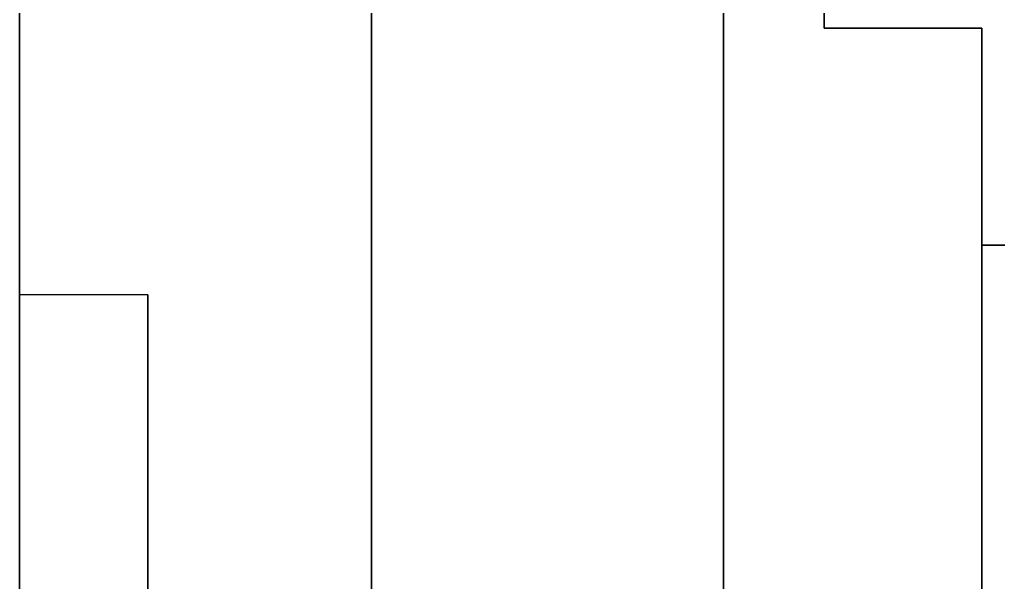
# Model space of a CAD drawing. Extents: x 146 to 1134, y 78 to 926.
# Drawn here: x 280.274 to 285.238, y 334.259 to 337.114 of the extents above; entities that cross this region are included whole.
import ezdxf

# ---------------------------------------------------------------- set-up
doc = ezdxf.new("R2010")
doc.units = 0

msp = doc.modelspace()

# ---------------------------------------------------------------- linework, layer by layer
at = {"color": 7, "lineweight": 35, "ltscale": 0.0675}
for p, q in [((284.3542, 339.7702), (284.3542, 337.0702)), ((284.3542, 337.0702), (284.3542, 339.7702))]:
    msp.add_line(p, q, dxfattribs=at)
at = {"color": 7, "lineweight": 35, "ltscale": 0.03138}
msp.add_line((284.3542, 337.0702), (284.3542, 338.3254), dxfattribs=at)
at = {"color": 7, "lineweight": 35, "ltscale": 0.15875}
for p, q in [((282.0592, 331.5452), (282.0592, 337.8952)), ((282.0592, 337.8952), (282.0592, 331.5452))]:
    msp.add_line(p, q, dxfattribs=at)
at = {"color": 7, "lineweight": 35, "ltscale": 0.050471}
for p, q in [((280.2742, 337.739), (280.2742, 335.7202)), ((280.2742, 335.7202), (280.2742, 337.739))]:
    msp.add_line(p, q, dxfattribs=at)
at = {"color": 7, "lineweight": 35, "ltscale": 0.150941}
for p, q in [((280.2742, 337.739), (280.2742, 331.7014)), ((283.8442, 331.7014), (283.8442, 337.739)), ((283.8442, 337.739), (283.8442, 331.7014))]:
    msp.add_line(p, q, dxfattribs=at)
at = {"color": 7, "lineweight": 35, "ltscale": 0.02}
for p, q in [((284.3542, 337.0702), (285.1542, 337.0702)), ((285.1542, 337.0702), (284.3542, 337.0702))]:
    msp.add_line(p, q, dxfattribs=at)
at = {"color": 7, "lineweight": 35, "ltscale": 0.0275}
for p, q in [((285.1542, 337.0702), (285.1542, 335.9702)), ((285.1542, 335.9702), (285.1542, 337.0702))]:
    msp.add_line(p, q, dxfattribs=at)
at = {"color": 7, "lineweight": 35, "ltscale": 0.1175}
for p, q in [((285.1542, 332.3702), (285.1542, 337.0702)), ((285.1542, 332.3702), (285.1542, 337.0702)), ((285.1542, 337.0702), (285.1542, 332.3702)), ((285.1542, 332.3702), (285.1542, 337.0702)), ((285.1542, 337.0702), (285.1542, 332.3702))]:
    msp.add_line(p, q, dxfattribs=at)
at = {"color": 7, "lineweight": 35, "ltscale": 0.025}
for p, q in [((280.2742, 335.9702), (280.2742, 336.9702)), ((280.2742, 336.9702), (280.2742, 335.9702))]:
    msp.add_line(p, q, dxfattribs=at)
at = {"color": 7, "lineweight": 35, "ltscale": 0.000574493}
for p, q in [((280.2742, 336.763), (280.2742, 336.7401)), ((280.2742, 335.5717), (280.2742, 335.5487))]:
    msp.add_line(p, q, dxfattribs=at)
at = {"color": 7, "lineweight": 35, "ltscale": 0.000535583}
msp.add_line((280.2742, 336.7416), (280.2742, 336.763), dxfattribs=at)
at = {"color": 7, "lineweight": 35, "ltscale": 0.000976562}
for p, q in [((280.2742, 336.7487), (280.2742, 336.7097)), ((280.2742, 336.7487), (280.2742, 336.7097)), ((280.2742, 335.8918), (280.2742, 335.8528))]:
    msp.add_line(p, q, dxfattribs=at)
at = {"color": 7, "lineweight": 35, "ltscale": 0.000429535}
for p, q in [((280.2742, 336.7316), (280.2742, 336.7487)), ((280.2742, 336.7316), (280.2742, 336.7487)), ((280.2742, 336.303), (280.2742, 336.3202))]:
    msp.add_line(p, q, dxfattribs=at)
at = {"color": 7, "lineweight": 35, "ltscale": 0.000346375}
msp.add_line((280.2742, 336.7487), (280.2742, 336.7349), dxfattribs=at)
msp.add_line((280.2742, 336.7487), (280.2742, 336.7349), dxfattribs=at)
at = {"color": 7, "lineweight": 35, "ltscale": 0.000814819}
for p, q in [((280.2742, 336.7162), (280.2742, 336.7487)), ((280.2742, 336.7162), (280.2742, 336.7487)), ((280.2742, 336.1539), (280.2742, 336.1865))]:
    msp.add_line(p, q, dxfattribs=at)
at = {"color": 7, "lineweight": 35, "ltscale": 0.000614166}
for p, q in [((280.2742, 336.7487), (280.2742, 336.7242)), ((280.2742, 335.5487), (280.2742, 335.5733))]:
    msp.add_line(p, q, dxfattribs=at)
at = {"color": 7, "lineweight": 35, "ltscale": 0.00044632}
for p, q in [((280.2742, 336.7309), (280.2742, 336.7487)), ((280.2742, 336.0905), (280.2742, 336.1083)), ((280.2742, 335.5666), (280.2742, 335.5487))]:
    msp.add_line(p, q, dxfattribs=at)
at = {"color": 7, "lineweight": 35, "ltscale": 0.000363159}
msp.add_line((280.2742, 336.7487), (280.2742, 336.7342), dxfattribs=at)
at = {"color": 7, "lineweight": 35, "ltscale": 0.000563812}
for p, q in [((280.2742, 336.7262), (280.2742, 336.7487)), ((280.2742, 336.7487), (280.2742, 336.7262))]:
    msp.add_line(p, q, dxfattribs=at)
at = {"color": 7, "lineweight": 35, "ltscale": 0.000530243}
for p, q in [((280.2742, 336.7275), (280.2742, 336.7487)), ((280.2742, 336.7275), (280.2742, 336.7487)), ((280.2742, 336.7275), (280.2742, 336.7487)), ((280.2742, 336.7275), (280.2742, 336.7487)), ((280.2742, 335.8737), (280.2742, 335.895)), ((280.2742, 335.5503), (280.2742, 335.5715)), ((280.2742, 335.5699), (280.2742, 335.5487)), ((280.2742, 335.5699), (280.2742, 335.5487)), ((280.2742, 335.5699), (280.2742, 335.5487))]:
    msp.add_line(p, q, dxfattribs=at)
at = {"color": 7, "lineweight": 35, "ltscale": 4.50134e-05}
for p, q in [((280.2742, 336.7487), (280.2742, 336.7469)), ((280.2742, 335.5505), (280.2742, 335.5487)), ((280.2742, 335.5505), (280.2742, 335.5487)), ((280.2742, 335.5487), (280.2742, 335.5505))]:
    msp.add_line(p, q, dxfattribs=at)
at = {"color": 7, "lineweight": 35, "ltscale": 0.001473}
for p, q in [((280.2742, 336.7487), (280.2742, 336.6898)), ((280.2742, 336.3626), (280.2742, 336.4215))]:
    msp.add_line(p, q, dxfattribs=at)
at = {"color": 7, "lineweight": 35, "ltscale": 0.001507}
msp.add_line((280.2742, 336.6885), (280.2742, 336.7487), dxfattribs=at)
at = {"color": 7, "lineweight": 35, "ltscale": 0.001423}
for p, q in [((280.2742, 336.7487), (280.2742, 336.6918)), ((280.2742, 336.6918), (280.2742, 336.7487)), ((280.2742, 336.0371), (280.2742, 335.9802))]:
    msp.add_line(p, q, dxfattribs=at)
at = {"color": 7, "lineweight": 35, "ltscale": 0.001434}
msp.add_line((280.2742, 336.6914), (280.2742, 336.7487), dxfattribs=at)
at = {"color": 7, "lineweight": 35, "ltscale": 8.92639e-05}
msp.add_line((280.2742, 336.7487), (280.2742, 336.7452), dxfattribs=at)
at = {"color": 7, "lineweight": 35, "ltscale": 0.000769806}
msp.add_line((280.2742, 336.718), (280.2742, 336.7487), dxfattribs=at)
at = {"color": 7, "lineweight": 35, "ltscale": 0.001345}
msp.add_line((280.2742, 336.7487), (280.2742, 336.6949), dxfattribs=at)
at = {"color": 7, "lineweight": 35, "ltscale": 0.001468}
for p, q in [((280.2742, 336.69), (280.2742, 336.7487)), ((280.2742, 336.7487), (280.2742, 336.69))]:
    msp.add_line(p, q, dxfattribs=at)
at = {"color": 7, "lineweight": 35, "ltscale": 0.000636292}
for p, q in [((280.2742, 336.7487), (280.2742, 336.7233)), ((280.2742, 336.7487), (280.2742, 336.7233)), ((280.2742, 336.1376), (280.2742, 336.163))]:
    msp.add_line(p, q, dxfattribs=at)
at = {"color": 7, "lineweight": 35, "ltscale": 0.000608063}
msp.add_line((280.2742, 336.7469), (280.2742, 336.7226), dxfattribs=at)
at = {"color": 7, "lineweight": 35, "ltscale": 0.000820923}
msp.add_line((280.2742, 336.7452), (280.2742, 336.7123), dxfattribs=at)
at = {"color": 7, "lineweight": 35, "ltscale": 0.00040741}
for p, q in [((280.2742, 336.7253), (280.2742, 336.7416)), ((280.2742, 336.4037), (280.2742, 336.3874)), ((280.2742, 336.3874), (280.2742, 336.3711)), ((280.2742, 335.5487), (280.2742, 335.565)), ((280.2742, 335.5487), (280.2742, 335.565))]:
    msp.add_line(p, q, dxfattribs=at)
at = {"color": 7, "lineweight": 35, "ltscale": 0.026569}
msp.add_line((280.2742, 336.7401), (280.2742, 335.6773), dxfattribs=at)
at = {"color": 7, "lineweight": 35, "ltscale": 0.006082}
msp.add_line((280.2742, 336.7349), (280.2742, 336.4916), dxfattribs=at)
msp.add_line((280.2742, 336.7349), (280.2742, 336.4916), dxfattribs=at)
at = {"color": 7, "lineweight": 35, "ltscale": 0.017723}
msp.add_line((280.2742, 336.7342), (280.2742, 336.0253), dxfattribs=at)
at = {"color": 7, "lineweight": 35, "ltscale": 0.005999}
msp.add_line((280.2742, 336.4916), (280.2742, 336.7316), dxfattribs=at)
msp.add_line((280.2742, 336.4916), (280.2742, 336.7316), dxfattribs=at)
at = {"color": 7, "lineweight": 35, "ltscale": 0.000402069}
for p, q in [((280.2742, 336.7148), (280.2742, 336.7309)), ((280.2742, 335.5827), (280.2742, 335.5666))]:
    msp.add_line(p, q, dxfattribs=at)
at = {"color": 7, "lineweight": 35, "ltscale": 0.028817}
msp.add_line((280.2742, 335.5749), (280.2742, 336.7275), dxfattribs=at)
at = {"color": 7, "lineweight": 35, "ltscale": 0.028856}
for p, q in [((280.2742, 335.5733), (280.2742, 336.7275)), ((280.2742, 335.5733), (280.2742, 336.7275)), ((280.2742, 335.5733), (280.2742, 336.7275)), ((280.2742, 336.7242), (280.2742, 335.5699))]:
    msp.add_line(p, q, dxfattribs=at)
at = {"color": 7, "lineweight": 35, "ltscale": 0.017522}
for p, q in [((280.2742, 336.0253), (280.2742, 336.7262)), ((280.2742, 336.7262), (280.2742, 336.0253))]:
    msp.add_line(p, q, dxfattribs=at)
at = {"color": 7, "lineweight": 35, "ltscale": 0.0262}
msp.add_line((280.2742, 335.6773), (280.2742, 336.7253), dxfattribs=at)
at = {"color": 7, "lineweight": 35, "ltscale": 0.012579}
msp.add_line((280.2742, 336.7233), (280.2742, 336.2202), dxfattribs=at)
msp.add_line((280.2742, 336.7233), (280.2742, 336.2202), dxfattribs=at)
at = {"color": 7, "lineweight": 35, "ltscale": 0.001998}
msp.add_line((280.2742, 336.7226), (280.2742, 336.6427), dxfattribs=at)
at = {"color": 7, "lineweight": 35, "ltscale": 0.000686646}
msp.add_line((280.2742, 336.6905), (280.2742, 336.718), dxfattribs=at)
at = {"color": 7, "lineweight": 35, "ltscale": 0.000323486}
for p, q in [((280.2742, 336.7032), (280.2742, 336.7162)), ((280.2742, 336.7032), (280.2742, 336.7162)), ((280.2742, 335.6188), (280.2742, 335.6059))]:
    msp.add_line(p, q, dxfattribs=at)
at = {"color": 7, "lineweight": 35, "ltscale": 0.017238}
msp.add_line((280.2742, 336.0253), (280.2742, 336.7148), dxfattribs=at)
at = {"color": 7, "lineweight": 35, "ltscale": 0.000741577}
msp.add_line((280.2742, 336.7123), (280.2742, 336.6827), dxfattribs=at)
at = {"color": 7, "lineweight": 35, "ltscale": 0.028493}
msp.add_line((280.2742, 336.7097), (280.2742, 335.5699), dxfattribs=at)
msp.add_line((280.2742, 336.7097), (280.2742, 335.5699), dxfattribs=at)
at = {"color": 7, "lineweight": 35, "ltscale": 0.028455}
msp.add_line((280.2742, 335.565), (280.2742, 336.7032), dxfattribs=at)
msp.add_line((280.2742, 335.565), (280.2742, 336.7032), dxfattribs=at)
at = {"color": 7, "lineweight": 35, "ltscale": 0.001674}
msp.add_line((280.2742, 336.6949), (280.2742, 336.628), dxfattribs=at)
at = {"color": 7, "lineweight": 35, "ltscale": 0.003053}
for p, q in [((280.2742, 336.6918), (280.2742, 336.5697)), ((280.2742, 336.5697), (280.2742, 336.6918)), ((280.2742, 336.5302), (280.2742, 336.4081)), ((280.2742, 336.1592), (280.2742, 336.0371))]:
    msp.add_line(p, q, dxfattribs=at)
at = {"color": 7, "lineweight": 35, "ltscale": 0.001517}
for p, q in [((280.2742, 336.6307), (280.2742, 336.6914)), ((280.2742, 335.6166), (280.2742, 335.6773))]:
    msp.add_line(p, q, dxfattribs=at)
at = {"color": 7, "lineweight": 35, "ltscale": 0.013516}
msp.add_line((280.2742, 336.1498), (280.2742, 336.6905), dxfattribs=at)
at = {"color": 7, "lineweight": 35, "ltscale": 0.001551}
msp.add_line((280.2742, 336.628), (280.2742, 336.69), dxfattribs=at)
at = {"color": 7, "lineweight": 35, "ltscale": 0.003058}
msp.add_line((280.2742, 336.69), (280.2742, 336.5677), dxfattribs=at)
at = {"color": 7, "lineweight": 35, "ltscale": 0.002829}
msp.add_line((280.2742, 336.6898), (280.2742, 336.5767), dxfattribs=at)
at = {"color": 7, "lineweight": 35, "ltscale": 0.002935}
for p, q in [((280.2742, 336.5711), (280.2742, 336.6885)), ((280.2742, 335.6075), (280.2742, 335.7249))]:
    msp.add_line(p, q, dxfattribs=at)
at = {"color": 7, "lineweight": 35, "ltscale": 0.000474548}
msp.add_line((280.2742, 336.6827), (280.2742, 336.6637), dxfattribs=at)
at = {"color": 7, "lineweight": 35, "ltscale": 0.001088}
msp.add_line((280.2742, 336.6637), (280.2742, 336.6202), dxfattribs=at)
at = {"color": 7, "lineweight": 35, "ltscale": 0.000563049}
msp.add_line((280.2742, 336.6427), (280.2742, 336.6202), dxfattribs=at)
at = {"color": 7, "lineweight": 35, "ltscale": 0.002953}
msp.add_line((280.2742, 336.5126), (280.2742, 336.6307), dxfattribs=at)
at = {"color": 7, "lineweight": 35, "ltscale": 0.003014}
for p, q in [((280.2742, 336.628), (280.2742, 336.5074)), ((280.2742, 336.5074), (280.2742, 336.628))]:
    msp.add_line(p, q, dxfattribs=at)
at = {"color": 7, "lineweight": 35, "ltscale": 0.010001}
msp.add_line((280.2742, 336.6202), (280.2742, 336.2202), dxfattribs=at)
at = {"color": 7, "lineweight": 35, "ltscale": 0.001122}
msp.add_line((280.2742, 336.6202), (280.2742, 336.5753), dxfattribs=at)
at = {"color": 7, "lineweight": 35, "ltscale": 0.001189}
for p, q in [((280.2742, 336.5726), (280.2742, 336.6202)), ((280.2742, 336.163), (280.2742, 336.2106)), ((280.2742, 336.2075), (280.2742, 336.1599))]:
    msp.add_line(p, q, dxfattribs=at)
at = {"color": 7, "lineweight": 35, "ltscale": 0.001618}
msp.add_line((280.2742, 336.6202), (280.2742, 336.5555), dxfattribs=at)
at = {"color": 7, "lineweight": 35, "ltscale": 0.000836945}
msp.add_line((280.2742, 336.5867), (280.2742, 336.6202), dxfattribs=at)
at = {"color": 7, "lineweight": 35, "ltscale": 0.010641}
msp.add_line((280.2742, 336.6202), (280.2742, 336.1945), dxfattribs=at)
at = {"color": 7, "lineweight": 35, "ltscale": 0.000792694}
msp.add_line((280.2742, 336.5885), (280.2742, 336.6202), dxfattribs=at)
at = {"color": 7, "lineweight": 35, "ltscale": 0.000831604}
msp.add_line((280.2742, 336.6202), (280.2742, 336.5869), dxfattribs=at)
msp.add_line((280.2742, 336.6202), (280.2742, 336.5869), dxfattribs=at)
at = {"color": 7, "lineweight": 35, "ltscale": 0.001217}
for p, q in [((280.2742, 336.6202), (280.2742, 336.5715)), ((280.2742, 336.5715), (280.2742, 336.6202)), ((280.2742, 335.7228), (280.2742, 335.7715))]:
    msp.add_line(p, q, dxfattribs=at)
at = {"color": 7, "lineweight": 35, "ltscale": 0.000914764}
msp.add_line((280.2742, 336.5519), (280.2742, 336.5885), dxfattribs=at)
at = {"color": 7, "lineweight": 35, "ltscale": 0.000875854}
msp.add_line((280.2742, 336.5869), (280.2742, 336.5519), dxfattribs=at)
msp.add_line((280.2742, 336.5869), (280.2742, 336.5519), dxfattribs=at)
at = {"color": 7, "lineweight": 35, "ltscale": 0.001032}
msp.add_line((280.2742, 336.5454), (280.2742, 336.5867), dxfattribs=at)
at = {"color": 7, "lineweight": 35, "ltscale": 0.003069}
for p, q in [((280.2742, 336.5767), (280.2742, 336.4539)), ((280.2742, 336.0988), (280.2742, 335.976)), ((280.2742, 336.0988), (280.2742, 335.976))]:
    msp.add_line(p, q, dxfattribs=at)
at = {"color": 7, "lineweight": 35, "ltscale": 0.001128}
msp.add_line((280.2742, 336.5753), (280.2742, 336.5302), dxfattribs=at)
at = {"color": 7, "lineweight": 35, "ltscale": 0.001195}
msp.add_line((280.2742, 336.5248), (280.2742, 336.5726), dxfattribs=at)
at = {"color": 7, "lineweight": 35, "ltscale": 0.001054}
msp.add_line((280.2742, 336.5715), (280.2742, 336.5293), dxfattribs=at)
at = {"color": 7, "lineweight": 35, "ltscale": 0.001133}
msp.add_line((280.2742, 336.5262), (280.2742, 336.5715), dxfattribs=at)
at = {"color": 7, "lineweight": 35, "ltscale": 0.003059}
for p, q in [((280.2742, 336.4487), (280.2742, 336.5711)), ((280.2742, 335.7378), (280.2742, 335.8601))]:
    msp.add_line(p, q, dxfattribs=at)
at = {"color": 7, "lineweight": 35, "ltscale": 0.004152}
msp.add_line((280.2742, 336.5697), (280.2742, 336.4037), dxfattribs=at)
at = {"color": 7, "lineweight": 35, "ltscale": 0.004319}
msp.add_line((280.2742, 336.397), (280.2742, 336.5697), dxfattribs=at)
at = {"color": 7, "lineweight": 35, "ltscale": 0.004157}
msp.add_line((280.2742, 336.5677), (280.2742, 336.4014), dxfattribs=at)
at = {"color": 7, "lineweight": 35, "ltscale": 0.001658}
msp.add_line((280.2742, 336.5555), (280.2742, 336.4891), dxfattribs=at)
at = {"color": 7, "lineweight": 35, "ltscale": 0.001546}
for p, q in [((280.2742, 336.4901), (280.2742, 336.5519)), ((280.2742, 336.1815), (280.2742, 336.2434))]:
    msp.add_line(p, q, dxfattribs=at)
at = {"color": 7, "lineweight": 35, "ltscale": 0.001585}
msp.add_line((280.2742, 336.5519), (280.2742, 336.4885), dxfattribs=at)
msp.add_line((280.2742, 336.5519), (280.2742, 336.4885), dxfattribs=at)
at = {"color": 7, "lineweight": 35, "ltscale": 0.001747}
msp.add_line((280.2742, 336.4755), (280.2742, 336.5454), dxfattribs=at)
at = {"color": 7, "lineweight": 35, "ltscale": 0.003644}
msp.add_line((280.2742, 336.5293), (280.2742, 336.3836), dxfattribs=at)
at = {"color": 7, "lineweight": 35, "ltscale": 0.003811}
msp.add_line((280.2742, 336.3737), (280.2742, 336.5262), dxfattribs=at)
at = {"color": 7, "lineweight": 35, "ltscale": 0.00226}
msp.add_line((280.2742, 336.4344), (280.2742, 336.5248), dxfattribs=at)
at = {"color": 7, "lineweight": 35, "ltscale": 0.001038}
for p, q in [((280.2742, 336.4711), (280.2742, 336.5126)), ((280.2742, 336.1523), (280.2742, 336.1108)), ((280.2742, 335.8503), (280.2742, 335.8918))]:
    msp.add_line(p, q, dxfattribs=at)
at = {"color": 7, "lineweight": 35, "ltscale": 0.004442}
msp.add_line((280.2742, 336.5074), (280.2742, 336.3298), dxfattribs=at)
at = {"color": 7, "lineweight": 35, "ltscale": 0.004487}
msp.add_line((280.2742, 336.328), (280.2742, 336.5074), dxfattribs=at)
at = {"color": 7, "lineweight": 35, "ltscale": 0.003572}
msp.add_line((280.2742, 336.3472), (280.2742, 336.4901), dxfattribs=at)
at = {"color": 7, "lineweight": 35, "ltscale": 0.00045166}
for p, q in [((280.2742, 336.4891), (280.2742, 336.4711)), ((280.2742, 336.2293), (280.2742, 336.2112))]:
    msp.add_line(p, q, dxfattribs=at)
at = {"color": 7, "lineweight": 35, "ltscale": 0.003532}
msp.add_line((280.2742, 336.4885), (280.2742, 336.3472), dxfattribs=at)
at = {"color": 7, "lineweight": 35, "ltscale": 0.003136}
msp.add_line((280.2742, 336.4885), (280.2742, 336.363), dxfattribs=at)
at = {"color": 7, "lineweight": 35, "ltscale": 0.00135}
msp.add_line((280.2742, 336.4215), (280.2742, 336.4755), dxfattribs=at)
at = {"color": 7, "lineweight": 35, "ltscale": 0.022568}
msp.add_line((280.2742, 336.4744), (280.2742, 335.5717), dxfattribs=at)
at = {"color": 7, "lineweight": 35, "ltscale": 0.000122833}
msp.add_line((280.2742, 336.4695), (280.2742, 336.4744), dxfattribs=at)
at = {"color": 7, "lineweight": 35, "ltscale": 4.42505e-05}
for p, q in [((280.2742, 336.4728), (280.2742, 336.4711)), ((280.2742, 336.4711), (280.2742, 336.4728)), ((280.2742, 336.1505), (280.2742, 336.1487)), ((280.2742, 335.5505), (280.2742, 335.5523))]:
    msp.add_line(p, q, dxfattribs=at)
at = {"color": 7, "lineweight": 35, "ltscale": 0.022735}
msp.add_line((280.2742, 335.5601), (280.2742, 336.4695), dxfattribs=at)
at = {"color": 7, "lineweight": 35, "ltscale": 0.005614}
msp.add_line((280.2742, 336.4539), (280.2742, 336.2293), dxfattribs=at)
at = {"color": 7, "lineweight": 35, "ltscale": 0.003996}
msp.add_line((280.2742, 336.2889), (280.2742, 336.4487), dxfattribs=at)
at = {"color": 7, "lineweight": 35, "ltscale": 0.002857}
msp.add_line((280.2742, 336.3202), (280.2742, 336.4344), dxfattribs=at)
at = {"color": 7, "lineweight": 35, "ltscale": 0.003214}
msp.add_line((280.2742, 336.4081), (280.2742, 336.2795), dxfattribs=at)
at = {"color": 7, "lineweight": 35, "ltscale": 0.020787}
msp.add_line((280.2742, 336.4014), (280.2742, 335.5699), dxfattribs=at)
at = {"color": 7, "lineweight": 35, "ltscale": 0.020553}
msp.add_line((280.2742, 335.5749), (280.2742, 336.397), dxfattribs=at)
at = {"color": 7, "lineweight": 35, "ltscale": 0.020023}
msp.add_line((280.2742, 336.3836), (280.2742, 335.5827), dxfattribs=at)
at = {"color": 7, "lineweight": 35, "ltscale": 0.020056}
msp.add_line((280.2742, 335.5715), (280.2742, 336.3737), dxfattribs=at)
at = {"color": 7, "lineweight": 35, "ltscale": 0.002689}
msp.add_line((280.2742, 336.3711), (280.2742, 336.2635), dxfattribs=at)
at = {"color": 7, "lineweight": 35, "ltscale": 0.01288}
for p, q in [((280.2742, 336.363), (280.2742, 335.8478)), ((280.2742, 335.8478), (280.2742, 336.363)), ((280.2742, 336.363), (280.2742, 335.8478)), ((280.2742, 336.363), (280.2742, 335.8478)), ((280.2742, 335.8478), (280.2742, 336.363))]:
    msp.add_line(p, q, dxfattribs=at)
at = {"color": 7, "lineweight": 35, "ltscale": 0.000552368}
for p, q in [((280.2742, 336.3405), (280.2742, 336.3626)), ((280.2742, 336.274), (280.2742, 336.2519))]:
    msp.add_line(p, q, dxfattribs=at)
at = {"color": 7, "lineweight": 35, "ltscale": 0.002265}
msp.add_line((280.2742, 336.2566), (280.2742, 336.3472), dxfattribs=at)
at = {"color": 7, "lineweight": 35, "ltscale": 0.002383}
msp.add_line((280.2742, 336.3472), (280.2742, 336.2519), dxfattribs=at)
at = {"color": 7, "lineweight": 35, "ltscale": 0.002428}
msp.add_line((280.2742, 336.2434), (280.2742, 336.3405), dxfattribs=at)
at = {"color": 7, "lineweight": 35, "ltscale": 0.002896}
for p, q in [((280.2742, 336.3298), (280.2742, 336.2139)), ((280.2742, 335.7347), (280.2742, 335.6188))]:
    msp.add_line(p, q, dxfattribs=at)
at = {"color": 7, "lineweight": 35, "ltscale": 0.003013}
msp.add_line((280.2742, 336.2075), (280.2742, 336.328), dxfattribs=at)
at = {"color": 7, "lineweight": 35, "ltscale": 0.000256348}
msp.add_line((280.2742, 336.2927), (280.2742, 336.303), dxfattribs=at)
at = {"color": 7, "lineweight": 35, "ltscale": 0.001886}
msp.add_line((280.2742, 336.2173), (280.2742, 336.2927), dxfattribs=at)
at = {"color": 7, "lineweight": 35, "ltscale": 0.007092}
msp.add_line((280.2742, 336.0052), (280.2742, 336.2889), dxfattribs=at)
at = {"color": 7, "lineweight": 35, "ltscale": 0.0063}
msp.add_line((280.2742, 336.2795), (280.2742, 336.0275), dxfattribs=at)
at = {"color": 7, "lineweight": 35, "ltscale": 8.39233e-05}
for p, q in [((280.2742, 336.2773), (280.2742, 336.274)), ((280.2742, 336.1916), (280.2742, 336.1949)), ((280.2742, 335.6773), (280.2742, 335.674)), ((280.2742, 335.6773), (280.2742, 335.674)), ((280.2742, 335.5487), (280.2742, 335.5521)), ((280.2742, 335.5521), (280.2742, 335.5487)), ((280.2742, 335.5521), (280.2742, 335.5487))]:
    msp.add_line(p, q, dxfattribs=at)
at = {"color": 7, "lineweight": 35, "ltscale": 0.001116}
msp.add_line((280.2742, 336.2327), (280.2742, 336.2773), dxfattribs=at)
at = {"color": 7, "lineweight": 35, "ltscale": 0.002606}
msp.add_line((280.2742, 336.2635), (280.2742, 336.1592), dxfattribs=at)
at = {"color": 7, "lineweight": 35, "ltscale": 0.00115}
msp.add_line((280.2742, 336.2106), (280.2742, 336.2566), dxfattribs=at)
at = {"color": 7, "lineweight": 35, "ltscale": 0.00111}
msp.add_line((280.2742, 336.2519), (280.2742, 336.2075), dxfattribs=at)
at = {"color": 7, "lineweight": 35, "ltscale": 0.000507355}
msp.add_line((280.2742, 336.2519), (280.2742, 336.2316), dxfattribs=at)
at = {"color": 7, "lineweight": 35, "ltscale": 0.001155}
msp.add_line((280.2742, 336.1865), (280.2742, 336.2327), dxfattribs=at)
at = {"color": 7, "lineweight": 35, "ltscale": 0.000547028}
msp.add_line((280.2742, 336.2316), (280.2742, 336.2097), dxfattribs=at)
at = {"color": 7, "lineweight": 35, "ltscale": 8.8501e-05}
msp.add_line((280.2742, 336.2202), (280.2742, 336.2166), dxfattribs=at)
at = {"color": 7, "lineweight": 35, "ltscale": 0.001411}
msp.add_line((280.2742, 336.2202), (280.2742, 336.1637), dxfattribs=at)
msp.add_line((280.2742, 336.2202), (280.2742, 336.1637), dxfattribs=at)
at = {"color": 7, "lineweight": 35, "ltscale": 0.000558472}
for p, q in [((280.2742, 336.1949), (280.2742, 336.2173)), ((280.2742, 336.1599), (280.2742, 336.1376))]:
    msp.add_line(p, q, dxfattribs=at)
at = {"color": 7, "lineweight": 35, "ltscale": 0.001608}
msp.add_line((280.2742, 336.2166), (280.2742, 336.1523), dxfattribs=at)
at = {"color": 7, "lineweight": 35, "ltscale": 0.002975}
msp.add_line((280.2742, 336.2139), (280.2742, 336.0949), dxfattribs=at)
at = {"color": 7, "lineweight": 35, "ltscale": 0.000491333}
for p, q in [((280.2742, 336.2112), (280.2742, 336.1916)), ((280.2742, 335.5699), (280.2742, 335.5503)), ((280.2742, 335.5684), (280.2742, 335.5487))]:
    msp.add_line(p, q, dxfattribs=at)
at = {"color": 7, "lineweight": 35, "ltscale": 0.00106}
msp.add_line((280.2742, 336.2097), (280.2742, 336.1673), dxfattribs=at)
at = {"color": 7, "lineweight": 35, "ltscale": 0.001959}
msp.add_line((280.2742, 336.1291), (280.2742, 336.2075), dxfattribs=at)
at = {"color": 7, "lineweight": 35, "ltscale": 0.004047}
msp.add_line((280.2742, 336.1945), (280.2742, 336.0327), dxfattribs=at)
at = {"color": 7, "lineweight": 35, "ltscale": 0.001077}
msp.add_line((280.2742, 336.1385), (280.2742, 336.1815), dxfattribs=at)
at = {"color": 7, "lineweight": 35, "ltscale": 0.000418854}
msp.add_line((280.2742, 336.1673), (280.2742, 336.1505), dxfattribs=at)
at = {"color": 7, "lineweight": 35, "ltscale": 0.001624}
msp.add_line((280.2742, 336.1637), (280.2742, 336.0988), dxfattribs=at)
msp.add_line((280.2742, 336.1637), (280.2742, 336.0988), dxfattribs=at)
at = {"color": 7, "lineweight": 35, "ltscale": 0.000128174}
msp.add_line((280.2742, 336.1487), (280.2742, 336.1539), dxfattribs=at)
at = {"color": 7, "lineweight": 35, "ltscale": 0.002991}
msp.add_line((280.2742, 336.0302), (280.2742, 336.1498), dxfattribs=at)
at = {"color": 7, "lineweight": 35, "ltscale": 0.000753784}
msp.add_line((280.2742, 336.1083), (280.2742, 336.1385), dxfattribs=at)
at = {"color": 7, "lineweight": 35, "ltscale": 0.001506}
msp.add_line((280.2742, 336.0688), (280.2742, 336.1291), dxfattribs=at)
at = {"color": 7, "lineweight": 35, "ltscale": 0.000479126}
msp.add_line((280.2742, 336.1108), (280.2742, 336.0916), dxfattribs=at)
at = {"color": 7, "lineweight": 35, "ltscale": 0.000691986}
msp.add_line((280.2742, 336.0949), (280.2742, 336.0673), dxfattribs=at)
at = {"color": 7, "lineweight": 35, "ltscale": 0.010358}
msp.add_line((280.2742, 336.0916), (280.2742, 335.6773), dxfattribs=at)
msp.add_line((280.2742, 336.0916), (280.2742, 335.6773), dxfattribs=at)
msp.add_line((280.2742, 336.0916), (280.2742, 335.6773), dxfattribs=at)
at = {"color": 7, "lineweight": 35, "ltscale": 0.001138}
for p, q in [((280.2742, 336.0461), (280.2742, 336.0916)), ((280.2742, 336.0461), (280.2742, 336.0916)), ((280.2742, 335.6773), (280.2742, 335.7228)), ((280.2742, 335.6773), (280.2742, 335.7228)), ((280.2742, 335.6773), (280.2742, 335.7228))]:
    msp.add_line(p, q, dxfattribs=at)
at = {"color": 7, "lineweight": 35, "ltscale": 0.00041275}
msp.add_line((280.2742, 336.074), (280.2742, 336.0905), dxfattribs=at)
at = {"color": 7, "lineweight": 35, "ltscale": 0.000569153}
for p, q in [((280.2742, 336.0512), (280.2742, 336.074)), ((280.2742, 336.0673), (280.2742, 336.0445)), ((280.2742, 335.5521), (280.2742, 335.5749))]:
    msp.add_line(p, q, dxfattribs=at)
at = {"color": 7, "lineweight": 35, "ltscale": 0.000653076}
for p, q in [((280.2742, 336.0427), (280.2742, 336.0688)), ((280.2742, 335.5487), (280.2742, 335.5749)), ((280.2742, 335.5487), (280.2742, 335.5749))]:
    msp.add_line(p, q, dxfattribs=at)
at = {"color": 7, "lineweight": 35, "ltscale": 0.009348}
msp.add_line((280.2742, 335.6773), (280.2742, 336.0512), dxfattribs=at)
at = {"color": 7, "lineweight": 35, "ltscale": 0.002193}
msp.add_line((280.2742, 335.9583), (280.2742, 336.0461), dxfattribs=at)
msp.add_line((280.2742, 335.9583), (280.2742, 336.0461), dxfattribs=at)
at = {"color": 7, "lineweight": 35, "ltscale": 0.001635}
msp.add_line((280.2742, 336.0445), (280.2742, 335.9791), dxfattribs=at)
at = {"color": 7, "lineweight": 35, "ltscale": 0.001714}
msp.add_line((280.2742, 335.9742), (280.2742, 336.0427), dxfattribs=at)
at = {"color": 7, "lineweight": 35, "ltscale": 0.00275}
msp.add_line((280.2742, 336.0327), (280.2742, 335.9226), dxfattribs=at)
at = {"color": 7, "lineweight": 35, "ltscale": 0.003159}
msp.add_line((280.2742, 335.9039), (280.2742, 336.0302), dxfattribs=at)
at = {"color": 7, "lineweight": 35, "ltscale": 0.006345}
msp.add_line((280.2742, 336.0275), (280.2742, 335.7737), dxfattribs=at)
at = {"color": 7, "lineweight": 35, "ltscale": 0.00052948}
msp.add_line((280.2742, 335.9894), (280.2742, 336.0106), dxfattribs=at)
at = {"color": 7, "lineweight": 35, "ltscale": 0.000652313}
msp.add_line((280.2742, 336.0106), (280.2742, 335.9845), dxfattribs=at)
at = {"color": 7, "lineweight": 35, "ltscale": 0.00428}
msp.add_line((280.2742, 335.834), (280.2742, 336.0052), dxfattribs=at)
at = {"color": 7, "lineweight": 35, "ltscale": 0.0635}
for p, q in [((280.2742, 333.4502), (280.2742, 335.9902)), ((280.2742, 333.4502), (280.2742, 335.9902)), ((280.2742, 335.9902), (280.2742, 333.4502)), ((280.2742, 335.9902), (280.2742, 333.4502))]:
    msp.add_line(p, q, dxfattribs=at)
at = {"color": 7, "lineweight": 35, "ltscale": 0.001228}
msp.add_line((280.2742, 335.9402), (280.2742, 335.9894), dxfattribs=at)
at = {"color": 7, "lineweight": 35, "ltscale": 0.001105}
for p, q in [((280.2742, 335.9845), (280.2742, 335.9402)), ((280.2742, 335.7574), (280.2742, 335.7133)), ((280.2742, 335.7574), (280.2742, 335.7133))]:
    msp.add_line(p, q, dxfattribs=at)
at = {"color": 7, "lineweight": 35, "ltscale": 0.009565}
msp.add_line((280.2742, 335.9802), (280.2742, 335.5976), dxfattribs=at)
at = {"color": 7, "lineweight": 35, "ltscale": 0.002729}
for p, q in [((280.2742, 335.9791), (280.2742, 335.8699)), ((280.2742, 335.7249), (280.2742, 335.834))]:
    msp.add_line(p, q, dxfattribs=at)
at = {"color": 7, "lineweight": 35, "ltscale": 0.004615}
msp.add_line((280.2742, 335.976), (280.2742, 335.7914), dxfattribs=at)
msp.add_line((280.2742, 335.976), (280.2742, 335.7914), dxfattribs=at)
at = {"color": 7, "lineweight": 35, "ltscale": 0.002851}
msp.add_line((280.2742, 335.8601), (280.2742, 335.9742), dxfattribs=at)
at = {"color": 7, "lineweight": 35, "ltscale": 0.003616}
msp.add_line((280.2742, 335.8137), (280.2742, 335.9583), dxfattribs=at)
msp.add_line((280.2742, 335.8137), (280.2742, 335.9583), dxfattribs=at)
at = {"color": 7, "lineweight": 35, "ltscale": 0.002374}
msp.add_line((285.1542, 335.9702), (285.1542, 335.8752), dxfattribs=at)
at = {"color": 7, "lineweight": 35, "ltscale": 0.05}
for p, q in [((287.1542, 335.9702), (285.1542, 335.9702)), ((285.1542, 335.9702), (287.1542, 335.9702)), ((280.2742, 333.7202), (280.2742, 335.7202))]:
    msp.add_line(p, q, dxfattribs=at)
at = {"color": 7, "lineweight": 35, "ltscale": 0.0625}
msp.add_line((285.1542, 333.4702), (285.1542, 335.9702), dxfattribs=at)
at = {"color": 7, "lineweight": 35, "ltscale": 0.002204}
msp.add_line((280.2742, 335.8521), (280.2742, 335.9402), dxfattribs=at)
at = {"color": 7, "lineweight": 35, "ltscale": 0.002287}
msp.add_line((280.2742, 335.9402), (280.2742, 335.8488), dxfattribs=at)
at = {"color": 7, "lineweight": 35, "ltscale": 0.000324249}
msp.add_line((280.2742, 335.9226), (280.2742, 335.9097), dxfattribs=at)
at = {"color": 7, "lineweight": 35, "ltscale": 0.002996}
msp.add_line((280.2742, 335.9097), (280.2742, 335.7898), dxfattribs=at)
at = {"color": 7, "lineweight": 35, "ltscale": 0.002304}
msp.add_line((280.2742, 335.8117), (280.2742, 335.9039), dxfattribs=at)
at = {"color": 7, "lineweight": 35, "ltscale": 0.00037384}
for p, q in [((280.2742, 335.895), (280.2742, 335.88)), ((280.2742, 335.7874), (280.2742, 335.8023))]:
    msp.add_line(p, q, dxfattribs=at)
at = {"color": 7, "lineweight": 35, "ltscale": 3.89099e-05}
for p, q in [((280.2742, 335.8934), (280.2742, 335.8918)), ((280.2742, 335.8918), (280.2742, 335.8934)), ((280.2742, 335.5503), (280.2742, 335.5487)), ((280.2742, 335.5487), (280.2742, 335.5503)), ((280.2742, 335.5503), (280.2742, 335.5487)), ((280.2742, 335.5503), (280.2742, 335.5487)), ((280.2742, 335.5487), (280.2742, 335.5503)), ((280.2742, 335.5487), (280.2742, 335.5503)), ((280.2742, 335.5487), (280.2742, 335.5503))]:
    msp.add_line(p, q, dxfattribs=at)
at = {"color": 7, "lineweight": 35, "ltscale": 0.00070343}
msp.add_line((280.2742, 335.88), (280.2742, 335.8519), dxfattribs=at)
at = {"color": 7, "lineweight": 35, "ltscale": 0.002556}
msp.add_line((280.2742, 335.7715), (280.2742, 335.8737), dxfattribs=at)
at = {"color": 7, "lineweight": 35, "ltscale": 0.000283813}
msp.add_line((280.2742, 335.8699), (280.2742, 335.8586), dxfattribs=at)
at = {"color": 7, "lineweight": 35, "ltscale": 0.003098}
msp.add_line((280.2742, 335.8586), (280.2742, 335.7347), dxfattribs=at)
at = {"color": 7, "lineweight": 35, "ltscale": 0.000931549}
msp.add_line((280.2742, 335.8528), (280.2742, 335.8155), dxfattribs=at)
at = {"color": 7, "lineweight": 35, "ltscale": 0.002327}
msp.add_line((280.2742, 335.759), (280.2742, 335.8521), dxfattribs=at)
at = {"color": 7, "lineweight": 35, "ltscale": 0.003024}
msp.add_line((280.2742, 335.8519), (280.2742, 335.7309), dxfattribs=at)
at = {"color": 7, "lineweight": 35, "ltscale": 0.002901}
msp.add_line((285.1542, 335.8752), (285.1542, 335.7592), dxfattribs=at)
at = {"color": 7, "lineweight": 35, "ltscale": 0.000457764}
msp.add_line((280.2742, 335.832), (280.2742, 335.8503), dxfattribs=at)
at = {"color": 7, "lineweight": 35, "ltscale": 0.002283}
msp.add_line((280.2742, 335.8488), (280.2742, 335.7574), dxfattribs=at)
msp.add_line((280.2742, 335.8488), (280.2742, 335.7574), dxfattribs=at)
at = {"color": 7, "lineweight": 35, "ltscale": 0.00074234}
msp.add_line((280.2742, 335.8023), (280.2742, 335.832), dxfattribs=at)
at = {"color": 7, "lineweight": 35, "ltscale": 0.002277}
msp.add_line((280.2742, 335.8155), (280.2742, 335.7244), dxfattribs=at)
at = {"color": 7, "lineweight": 35, "ltscale": 0.002271}
msp.add_line((280.2742, 335.7228), (280.2742, 335.8137), dxfattribs=at)
msp.add_line((280.2742, 335.7228), (280.2742, 335.8137), dxfattribs=at)
at = {"color": 7, "lineweight": 35, "ltscale": 0.002266}
msp.add_line((280.2742, 335.7211), (280.2742, 335.8117), dxfattribs=at)
at = {"color": 7, "lineweight": 35, "ltscale": 0.002908}
msp.add_line((280.2742, 335.7914), (280.2742, 335.6751), dxfattribs=at)
msp.add_line((280.2742, 335.7914), (280.2742, 335.6751), dxfattribs=at)
at = {"color": 7, "lineweight": 35, "ltscale": 0.002914}
msp.add_line((280.2742, 335.7898), (280.2742, 335.6733), dxfattribs=at)
at = {"color": 7, "lineweight": 35, "ltscale": 0.002818}
msp.add_line((280.2742, 335.6746), (280.2742, 335.7874), dxfattribs=at)
at = {"color": 7, "lineweight": 35, "ltscale": 0.001205}
for p, q in [((280.2742, 335.7737), (280.2742, 335.7255)), ((280.2742, 335.7255), (280.2742, 335.6773))]:
    msp.add_line(p, q, dxfattribs=at)
at = {"color": 7, "lineweight": 35, "ltscale": 0.001144}
msp.add_line((280.2742, 335.7133), (280.2742, 335.759), dxfattribs=at)
at = {"color": 7, "lineweight": 35, "ltscale": 0.008614}
msp.add_line((285.1542, 335.7592), (285.1542, 335.4146), dxfattribs=at)
at = {"color": 7, "lineweight": 35, "ltscale": 0.000284576}
for p, q in [((280.2742, 335.7264), (280.2742, 335.7378)), ((280.2742, 335.5487), (280.2742, 335.5601))]:
    msp.add_line(p, q, dxfattribs=at)
at = {"color": 7, "lineweight": 35, "ltscale": 0.002941}
msp.add_line((280.2742, 335.7309), (280.2742, 335.6133), dxfattribs=at)
at = {"color": 7, "lineweight": 35, "ltscale": 0.002812}
msp.add_line((280.2742, 335.6139), (280.2742, 335.7264), dxfattribs=at)
at = {"color": 7, "lineweight": 35, "ltscale": 0.001178}
msp.add_line((280.2742, 335.7244), (280.2742, 335.6773), dxfattribs=at)
at = {"color": 7, "lineweight": 35, "ltscale": 0.001094}
msp.add_line((280.2742, 335.6773), (280.2742, 335.7211), dxfattribs=at)
at = {"color": 7, "lineweight": 35, "ltscale": 0.001907}
msp.add_line((280.2742, 335.7202), (280.2742, 335.6439), dxfattribs=at)
at = {"color": 7, "lineweight": 35, "ltscale": 0.01625}
for p, q in [((280.9242, 335.7186), (280.2742, 335.7202)), ((280.2742, 335.7202), (280.9242, 335.7186))]:
    msp.add_line(p, q, dxfattribs=at)
at = {"color": 7, "lineweight": 35, "ltscale": 0.000898743}
for p, q in [((280.2742, 335.7133), (280.2742, 335.6773)), ((280.2742, 335.6773), (280.2742, 335.7133)), ((280.2742, 335.7133), (280.2742, 335.6773))]:
    msp.add_line(p, q, dxfattribs=at)
at = {"color": 7, "lineweight": 35, "ltscale": 0.049919}
msp.add_line((280.9242, 333.7218), (280.9242, 335.7186), dxfattribs=at)
msp.add_line((280.9242, 333.7218), (280.9242, 335.7186), dxfattribs=at)
at = {"color": 7, "lineweight": 35, "ltscale": 0.049906}
msp.add_line((280.9242, 335.7183), (280.9242, 333.722), dxfattribs=at)
at = {"color": 7, "lineweight": 35, "ltscale": 0.000518799}
msp.add_line((280.2742, 335.6566), (280.2742, 335.6773), dxfattribs=at)
at = {"color": 7, "lineweight": 35, "ltscale": 0.001579}
msp.add_line((280.2742, 335.6751), (280.2742, 335.6119), dxfattribs=at)
msp.add_line((280.2742, 335.6751), (280.2742, 335.6119), dxfattribs=at)
at = {"color": 7, "lineweight": 35, "ltscale": 0.001696}
msp.add_line((280.2742, 335.6068), (280.2742, 335.6746), dxfattribs=at)
at = {"color": 7, "lineweight": 35, "ltscale": 0.000602722}
msp.add_line((280.2742, 335.674), (280.2742, 335.6498), dxfattribs=at)
msp.add_line((280.2742, 335.674), (280.2742, 335.6498), dxfattribs=at)
at = {"color": 7, "lineweight": 35, "ltscale": 0.001534}
msp.add_line((280.2742, 335.6733), (280.2742, 335.6119), dxfattribs=at)
at = {"color": 7, "lineweight": 35, "ltscale": 0.001997}
msp.add_line((280.2742, 335.5767), (280.2742, 335.6566), dxfattribs=at)
at = {"color": 7, "lineweight": 35, "ltscale": 0.001026}
msp.add_line((280.2742, 335.6498), (280.2742, 335.6088), dxfattribs=at)
at = {"color": 7, "lineweight": 35, "ltscale": 0.001115}
msp.add_line((280.2742, 335.6498), (280.2742, 335.6052), dxfattribs=at)
at = {"color": 7, "lineweight": 35, "ltscale": 0.005418}
msp.add_line((280.2742, 335.6439), (280.2742, 335.4272), dxfattribs=at)
at = {"color": 7, "lineweight": 35, "ltscale": 0.001044}
msp.add_line((280.2742, 335.5749), (280.2742, 335.6166), dxfattribs=at)
at = {"color": 7, "lineweight": 35, "ltscale": 0.000200653}
msp.add_line((280.2742, 335.6059), (280.2742, 335.6139), dxfattribs=at)
at = {"color": 7, "lineweight": 35, "ltscale": 0.001574}
msp.add_line((280.2742, 335.6133), (280.2742, 335.5503), dxfattribs=at)
at = {"color": 7, "lineweight": 35, "ltscale": 0.00154}
msp.add_line((280.2742, 335.6119), (280.2742, 335.5503), dxfattribs=at)
at = {"color": 7, "lineweight": 35, "ltscale": 0.001495}
msp.add_line((280.2742, 335.6119), (280.2742, 335.5521), dxfattribs=at)
msp.add_line((280.2742, 335.6119), (280.2742, 335.5521), dxfattribs=at)
at = {"color": 7, "lineweight": 35, "ltscale": 0.001456}
msp.add_line((280.2742, 335.6088), (280.2742, 335.5505), dxfattribs=at)
at = {"color": 7, "lineweight": 35, "ltscale": 0.001429}
for p, q in [((280.2742, 335.5503), (280.2742, 335.6075)), ((280.2742, 335.6059), (280.2742, 335.5487)), ((280.2742, 335.5487), (280.2742, 335.6059))]:
    msp.add_line(p, q, dxfattribs=at)
at = {"color": 7, "lineweight": 35, "ltscale": 0.001451}
msp.add_line((280.2742, 335.5487), (280.2742, 335.6068), dxfattribs=at)
at = {"color": 7, "lineweight": 35, "ltscale": 0.001367}
msp.add_line((280.2742, 335.6052), (280.2742, 335.5505), dxfattribs=at)
at = {"color": 7, "lineweight": 35, "ltscale": 0.0003685}
msp.add_line((280.2742, 335.5976), (280.2742, 335.5829), dxfattribs=at)
at = {"color": 7, "lineweight": 35, "ltscale": 0.000362396}
msp.add_line((280.2742, 335.5829), (280.2742, 335.5684), dxfattribs=at)
at = {"color": 7, "lineweight": 35, "ltscale": 0.000608826}
msp.add_line((280.2742, 335.5523), (280.2742, 335.5767), dxfattribs=at)
at = {"color": 7, "lineweight": 35, "ltscale": 0.000575256}
msp.add_line((280.2742, 335.5503), (280.2742, 335.5733), dxfattribs=at)
msp.add_line((280.2742, 335.5503), (280.2742, 335.5733), dxfattribs=at)
at = {"color": 7, "lineweight": 35, "ltscale": 0.008109}
for p, q in [((280.2742, 335.4272), (280.2742, 335.1028)), ((280.2742, 334.3375), (280.2742, 334.0132))]:
    msp.add_line(p, q, dxfattribs=at)
at = {"color": 7, "lineweight": 35, "ltscale": 0.011266}
msp.add_line((285.1542, 335.4146), (285.1542, 334.964), dxfattribs=at)
at = {"color": 7, "lineweight": 35, "ltscale": 0.009566}
for p, q in [((280.2742, 335.1028), (280.2742, 334.7202)), ((280.2742, 334.7202), (280.2742, 334.3375))]:
    msp.add_line(p, q, dxfattribs=at)
at = {"color": 7, "lineweight": 35, "ltscale": 0.012191}
msp.add_line((285.1542, 334.964), (285.1542, 334.4763), dxfattribs=at)
at = {"color": 7, "lineweight": 35, "ltscale": 0.00875}
msp.add_line((280.2742, 334.2702), (280.2742, 334.6202), dxfattribs=at)
msp.add_line((280.2742, 334.2702), (280.2742, 334.6202), dxfattribs=at)
at = {"color": 7, "lineweight": 35, "ltscale": 0.011265}
msp.add_line((285.1542, 334.4763), (285.1542, 334.0258), dxfattribs=at)

doc.saveas('drawing.dxf')
